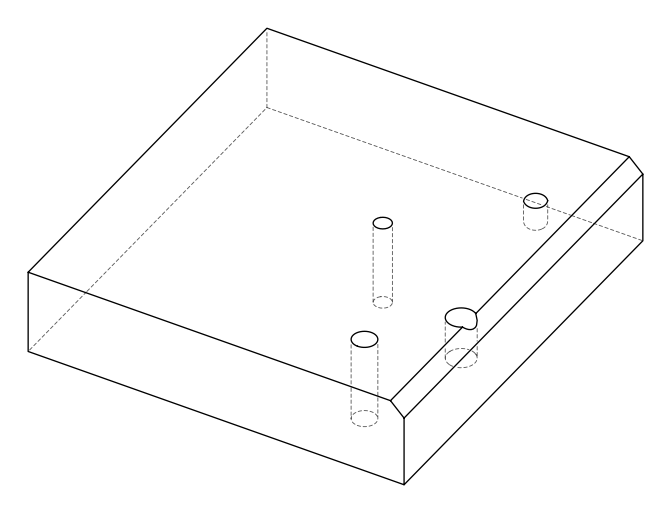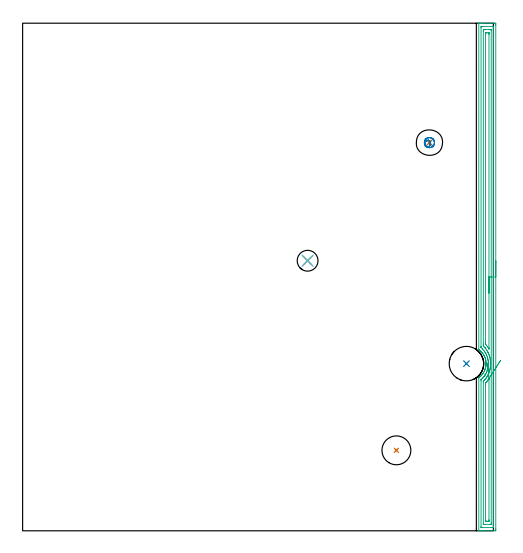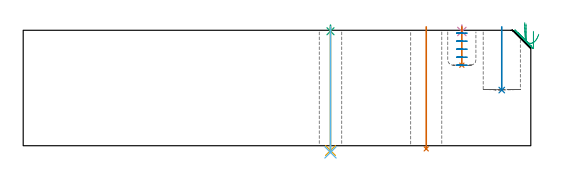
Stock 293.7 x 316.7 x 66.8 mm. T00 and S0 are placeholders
(PLAN: 9 operations, 7 tool changes, 12.2 min)
(1 INDEXABLE_INSERT_DRILL_THROUGH_HOLE_FROM_SOLID | STEP1HOLE | NXT0302_007 | 0.28 min | 16978 mm3)
(2 INDEXABLE_INSERT_DRILL_BLIND_HOLE_FROM_SOLID | STEP1POCKET | NXT0302_014 | 0.15 min | 12459 mm3)
(3 SPOT_DRILL | STEP1HOLE_1 | NXT0321_9005460120000 | 0.03 min | 2 mm3)
(4 SPOT_DRILL_1 | STEP1POCKET_1 | NXT0321_9005460120000 | 0.03 min | 3 mm3)
(5 DRILL_THROUGH_HOLE_INTO_CENTER | STEP1HOLE_1 | NXT0301_042 | 0.29 min | 2628 mm3)
(6 DRILL_TO_ENLARGE_THROUGH_HOLE | STEP1HOLE_1 | NXT0301_101 | 0.29 min | 6220 mm3)
(7 DRILL_BLIND_HOLE_INTO_CENTER | STEP1POCKET_1 | NXT0301_128 | 0.09 min | 2155 mm3)
(8 MILL_ROUGH_BLIND_HOLE_CONTOUR | STEP1POCKET_1 | UGT0201_089 | Spiral | 0.65 min | 1945 mm3)
(9 AREA_MILL | FG_CHAMFER_SURFACE | UGT0205_001 | 10.43 min | 17688 mm3)
(TOOL NXT0302_007 | Index. Insert Drill 18mm [880-D1800L25-05] | D18 PA176 FL90 Z2)
(TOOL NXT0302_014 | Index. Insert Drill 21.5mm [880-D2150L25-03] | D21.5 PA176 FL65 Z2)
(TOOL NXT0321_9005460120000 | NC Spot Drill, 142deg, 12mm, Carbide, Uncoated | D12 PA142 FL30 Z2)
(TOOL NXT0301_042 | Carbide Drill 7.1mm [860.1-0710-057A1-MM 2214] | D7.1 PA140 FL85 Z2)
(TOOL NXT0301_101 | Carbide Drill 13mm [860.1-1300-104A1-MM 2214] | D13 PA140 FL123 Z2)
(TOOL NXT0301_128 | Carbide Drill 12mm [861.1-1200-036A1-GP GC34] | D12 PA150 FL37.4 Z2)
(TOOL UGT0201_089 | End mill 10 mm | D10 R3 FL22 Z4)
(TOOL UGT0205_001 | Chamfer Mill 20 x 3 x 45 deg. | D20 FL50 Z2)
(OP 1 INDEXABLE_INSERT_DRILL_THROUGH_HOLE_FROM_SOLID)
G17 G21 G94 G90
T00 M6
G54
G17 G0 G90 X233.2 Y50.2 S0 M3
G43 Z76.8 H1
G94 G81 G98 Z-1.814 F250. R68.8
G80
M5
M2
(OP 2 INDEXABLE_INSERT_DRILL_BLIND_HOLE_FROM_SOLID)
G17 G21 G94 G90
T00 M6
G54
G17 G0 G90 X276.9 Y104.3 S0 M3
G43 Z76.8 H1
G94 G81 G98 Z32.2 F250. R68.8
G80
M5
M2
(OP 3 SPOT_DRILL)
G17 G21 G94 G90
T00 M6
G54
G17 G0 G90 X177.8 Y168.5 S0 M3
G43 Z76.8 H0
G94 G81 G98 Z66.236 F250. R69.8
G80
M5
M2
(OP 4 SPOT_DRILL_1)
G17 G21 G94 G90
T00 M6
G54
G17 G0 G90 X253.8 Y242.2 S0 M3
G43 Z76.8 H0
G94 G81 G98 Z66.098 F250. R69.8
G80
M5
M2
(OP 5 DRILL_THROUGH_HOLE_INTO_CENTER)
G17 G21 G94 G90
T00 M6
G54
G17 G0 G90 X177.8 Y168.5 S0 M3
G43 Z76.8 H1
G94 G73 G98 Z-2.792 F250. Q6.959 R68.8
G80
M5
M2
(OP 6 DRILL_TO_ENLARGE_THROUGH_HOLE)
G17 G21 G94 G90
T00 M6
G54
G17 G0 G90 X177.8 Y168.5 S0 M3
G43 Z76.8 H1
G94 G73 G98 Z-3.866 F250. Q11.778 R68.8
G80
M5
M2
(OP 7 DRILL_BLIND_HOLE_INTO_CENTER)
G17 G21 G94 G90
T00 M6
G54
G17 G0 G90 X253.8 Y242.2 S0 M3
G43 Z76.8 H1
G94 G81 G98 Z46.6 F250. R68.8
G80
M5
M2
(OP 8 MILL_ROUGH_BLIND_HOLE_CONTOUR)
G17 G21 G94 G90
T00 M6
G54
G17 G0 G90 X253.8 Y242.2 S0 M3
G43 Z76.8 H0
Z65.16
G94 G3 X254.253 Y242.89 R0.494 F250.
X253.174 Y243.645 R1.257
X251.112 Y242.348 R2.094
X251.644 Y239.904 R2.207
X256.096 Y240.044 R3.15
X251.644 Y239.904 R-3.15
X253.87 Y239.974 R1.575
X253.8 Y242.2 R1.575
G0 Z60.52
G3 X254.253 Y242.89 R0.494
X253.174 Y243.645 R1.257
X251.112 Y242.348 R2.094
X251.644 Y239.904 R2.207
X256.096 Y240.044 R3.15
X251.644 Y239.904 R-3.15
X253.87 Y239.974 R1.575
X253.8 Y242.2 R1.575
G0 Z55.88
G3 X254.253 Y242.89 R0.494
X253.174 Y243.645 R1.257
X251.112 Y242.348 R2.094
X251.644 Y239.904 R2.207
X256.096 Y240.044 R3.15
X251.644 Y239.904 R-3.15
X253.87 Y239.974 R1.575
X253.8 Y242.2 R1.575
G0 Z51.24
G3 X254.253 Y242.89 R0.494
X253.174 Y243.645 R1.257
X251.112 Y242.348 R2.094
X251.644 Y239.904 R2.207
X256.096 Y240.044 R3.15
X251.644 Y239.904 R-3.15
X253.87 Y239.974 R1.575
X253.8 Y242.2 R1.575
G0 Z46.6
G3 X254.253 Y242.89 R0.494
X253.174 Y243.645 R1.257
X251.112 Y242.348 R2.094
X251.644 Y239.904 R2.207
X256.096 Y240.044 R3.15
X251.644 Y239.904 R-3.15
X253.87 Y239.974 R1.575
X253.8 Y242.2 R1.575
G0 Z76.8
M5
M2
(OP 9 AREA_MILL)
G17 G21 G94 G90
T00 M6
G54
G17 G0 G90 X295.2 Y168.35 S1061 M3
G43 Z76.8 H0
Z66.2
G94 G1 Y168.312 Z65.328 F250.
Y168.198 Z64.464
Y168.009 Z63.612
Y167.747 Z62.78
Y167.413 Z61.974
Y167.01 Z61.2
Y166.542 Z60.464
Y166.01 Z59.772
Y165.421 Z59.129
Y164.778 Z58.54
Y164.086 Z58.009
Y163.35 Z57.54
Y162.576 Z57.137
Y161.77 Z56.803
Y160.938 Z56.541
Y160.087 Z56.352
Y159.222 Z56.238
Y158.35 Z56.2
Y1.058
X295.199 Y0.622 Z56.201
X295.195 Y0.169 Z56.203
X295.192 Y0.01 Z56.206
X294.748 Y0. Z56.649
X287.696 Z63.698
X287.161 Z64.236
X286.815 Z64.581
X286.279 Z65.117
X285.933 Z65.462
X285.242 Z66.158
X284.954 Z66.445
X284.604 Z66.786
X284.602 Y0.007 Z66.788
X284.6 Y0.175 Z66.8
Y95.348
X284.603 Y95.511 Z66.789
X284.725 Y95.611 Z66.672
X284.933 Y95.77 Z66.465
X284.964 Y95.795 Z66.434
X285.052 Y95.866 Z66.346
X285.333 Y96.09 Z66.067
X285.399 Y96.147 Z66.001
X285.552 Y96.278 Z65.848
X285.827 Y96.54 Z65.571
X285.884 Y96.593 Z65.515
X286.209 Y96.919 Z65.19
X286.409 Y97.135 Z64.991
X286.442 Y97.171 Z64.957
X286.77 Y97.567 Z64.629
X287.085 Y97.971 Z64.314
X287.153 Y98.065 Z64.247
X287.447 Y98.508 Z63.953
X287.723 Y98.958 Z63.677
X287.961 Y99.392 Z63.437
X288.18 Y99.851 Z63.219
X288.346 Y100.24 Z63.054
X288.369 Y100.295 Z63.03
X288.524 Y100.71 Z62.872
X288.537 Y100.744 Z62.859
X288.578 Y100.866 Z62.821
X288.643 Y101.066 Z62.756
X288.672 Y101.157 Z62.725
X288.682 Y101.189 Z62.715
X288.812 Y101.637 Z62.588
X288.822 Y101.675 Z62.578
X288.838 Y101.74 Z62.561
X288.872 Y101.916 Z62.526
X288.897 Y102.051 Z62.498
X288.937 Y102.248 Z62.459
X288.985 Y102.497 Z62.409
X288.991 Y102.53 Z62.403
X289.054 Y102.927 Z62.343
X289.061 Y102.976 Z62.336
X289.104 Y103.391 Z62.291
X289.107 Y103.423 Z62.288
X289.133 Y103.835 Z62.263
X289.135 Y103.87 Z62.261
X289.136 Y103.972 Z62.256
X289.142 Y104.122 Z62.253
X289.146 Y104.285 Z62.248
X289.148 Y104.316
X289.136 Y104.636 Z62.256
X289.135 Y104.717 Z62.26
X289.134 Y104.763 Z62.261
X289.106 Y105.178 Z62.288
X289.105 Y105.21 Z62.29
X289.058 Y105.657 Z62.339
X288.991 Y106.103 Z62.405
X288.969 Y106.224 Z62.428
X288.918 Y106.482 Z62.476
X288.872 Y106.706 Z62.528
X288.848 Y106.813 Z62.551
X288.838 Y106.86 Z62.562
X288.803 Y106.996 Z62.596
X288.674 Y107.444 Z62.726
X288.526 Y107.889 Z62.87
X288.407 Y108.205 Z62.992
X288.357 Y108.337 Z63.043
X288.166 Y108.782 Z63.232
X287.961 Y109.208 Z63.437
X287.748 Y109.594 Z63.651
X287.703 Y109.675 Z63.696
X287.424 Y110.125 Z63.974
X287.129 Y110.568 Z64.27
X287.085 Y110.63 Z64.314
X286.756 Y111.05 Z64.643
X286.414 Y111.461 Z64.985
X286.374 Y111.504 Z65.024
X286.208 Y111.682 Z65.19
X285.859 Y112.03 Z65.538
X285.674 Y112.205 Z65.726
X285.515 Y112.354 Z65.884
X285.333 Y112.511 Z66.067
X284.922 Y112.838 Z66.476
X284.702 Y113.004 Z66.694
X284.606 Y113.075 Z66.785
X284.602 Y113.158 Z66.794
X284.601 Y113.193 Z66.797
X284.6 Y316.525 Z66.8
X284.603 Y316.693 Z66.788
X284.604 Y316.694 Z66.787
X284.954 Y316.7 Z66.446
X285.242 Z66.158
X285.933 Z65.462
X287.161 Z64.236
X287.696 Z63.698
X288.31 Z63.085
X294.135 Z57.263
X294.748 Y316.695 Z56.649
X295.192 Y316.69 Z56.206
X295.195 Y316.531 Z56.203
X295.199 Y316.078 Z56.201
X295.2 Y315.62 Z56.2
Y158.35
X293.786 Z57.614
X293.785 Y2.492 Z57.615
X293.784 Y2.409 Z57.616
X293.779 Y2.013 Z57.621
X293.385 Y2.004 Z58.015
X292.985 Y2.001 Z58.415
X292.507 Y2. Z58.893
X286.815 Y2.001 Z64.585
X286.334 Y2.003 Z65.066
X286.115 Y2.01 Z65.285
X286.021 Y2.038 Z65.379
X286.016 Y2.326 Z65.384
X286.015 Y2.409 Z65.385
Y93.967
X286.016 Y94.17 Z65.384
X286.019 Y94.271 Z65.381
X286.021 Y94.318 Z65.379
X286.039 Y94.347 Z65.361
X286.153 Y94.455 Z65.247
X286.496 Y94.777 Z64.904
X286.815 Y95.08 Z64.585
X286.948 Y95.213 Z64.452
X287.078 Y95.348 Z64.322
X287.372 Y95.677 Z64.028
X287.696 Y96.061 Z63.704
X287.777 Y96.16 Z63.623
X287.84 Y96.242 Z63.56
X288.156 Y96.669 Z63.244
X288.475 Y97.135 Z62.925
X288.5 Y97.175 Z62.9
X288.515 Y97.199 Z62.885
X288.578 Y97.302 Z62.822
X288.846 Y97.757 Z62.554
X288.995 Y98.029 Z62.405
X289.156 Y98.337 Z62.244
X289.443 Y98.939 Z61.957
X289.459 Y98.978 Z61.941
X289.694 Y99.578 Z61.706
X289.784 Y99.816 Z61.616
X289.924 Y100.239 Z61.476
X290.069 Y100.71 Z61.331
X290.103 Y100.831 Z61.297
X290.127 Y100.927 Z61.273
X290.29 Y101.655 Z61.11
X290.341 Y101.917 Z61.059
X290.42 Y102.416 Z60.98
X290.431 Y102.497 Z60.969
X290.509 Y103.22 Z60.891
X290.52 Y103.391 Z60.88
X290.551 Y104.071 Z60.849
X290.557 Y104.285 Z60.843
X290.535 Y104.981 Z60.865
X290.522 Y105.178 Z60.878
X290.452 Y105.959 Z60.948
X290.437 Y106.072 Z60.963
X290.341 Y106.713 Z61.059
X290.281 Y107.026 Z61.119
X290.173 Y107.491 Z61.227
X290.074 Y107.859 Z61.326
X289.965 Y108.24 Z61.435
X289.796 Y108.753 Z61.604
X289.459 Y109.623 Z61.941
X289.45 Y109.646 Z61.95
X289.442 Y109.664 Z61.958
X289.172 Y110.23 Z62.228
X289.012 Y110.54 Z62.388
X288.578 Y111.292 Z62.822
X288.49 Y111.434 Z62.91
X288.324 Y111.691 Z63.076
X287.856 Y112.327 Z63.544
X287.696 Y112.532 Z63.704
X287.103 Y113.221 Z64.297
X286.815 Y113.513 Z64.585
X286.023 Y114.272 Z65.377
X286.022 Y114.318 Z65.378
X286.019 Y114.52 Z65.381
X286.016 Y114.924 Z65.384
Y115.008
X286.015 Y314.208 Z65.385
X286.016 Y314.291 Z65.384
X286.021 Y314.686 Z65.379
X286.415 Y314.696 Z64.985
X286.815 Y314.699 Z64.585
X287.293 Y314.7 Z64.107
X292.985 Y314.699 Z58.415
X293.466 Y314.697 Z57.934
X293.685 Y314.69 Z57.715
X293.779 Y314.662 Z57.621
X293.784 Y314.374 Z57.616
X293.785 Y314.291 Z57.615
X293.786 Y158.35 Z57.614
X292.372 Z59.028
X292.371 Y4.819 Z59.029
X292.366 Y4.197 Z59.034
X292.365 Y4.062 Z59.035
X292.357 Y4.009 Z59.043
X292.294 Y4.004 Z59.106
X292.104 Y4.002 Z59.296
X291.416 Y4. Z59.984
X288.772 Z62.628
X287.89 Z63.51
X287.696 Y4.002 Z63.704
X287.503 Y4.007 Z63.897
X287.449 Y4.01 Z63.951
X287.435 Y4.018 Z63.965
X287.433 Y4.035 Z63.967
X287.43 Y4.106 Z63.97
X287.429 Y4.197 Z63.971
X287.428 Y4.468 Z63.972
X287.429 Y92.667 Z63.971
X287.43 Y92.937 Z63.97
X287.434 Y93.21 Z63.966
X287.436 Y93.24 Z63.964
X287.445 Y93.253 Z63.955
X287.469 Y93.281 Z63.931
X287.749 Y93.561 Z63.651
X288.148 Y93.997 Z63.252
X288.548 Y94.455 Z62.852
X288.562 Y94.471 Z62.838
X288.578 Y94.491 Z62.822
X288.946 Y94.975 Z62.454
X289.222 Y95.348 Z62.178
X289.319 Y95.49 Z62.081
X289.459 Y95.702 Z61.941
X289.666 Y96.032 Z61.734
X289.794 Y96.242 Z61.606
X289.996 Y96.591 Z61.404
X290.294 Y97.135 Z61.106
X290.31 Y97.167 Z61.09
X290.341 Y97.229 Z61.059
X290.588 Y97.778 Z60.812
X290.697 Y98.029 Z60.703
X290.85 Y98.407 Z60.55
X291.05 Y98.923 Z60.35
X291.096 Y99.051 Z60.304
X291.222 Y99.429 Z60.178
X291.311 Y99.726 Z60.089
X291.336 Y99.816 Z60.064
X291.498 Y100.43 Z59.902
X291.559 Y100.71 Z59.841
X291.654 Y101.166 Z59.746
X291.735 Y101.604 Z59.665
X291.788 Y101.924 Z59.612
X291.862 Y102.497 Z59.538
X291.887 Y102.717 Z59.513
X291.917 Y103.036 Z59.483
X291.94 Y103.391 Z59.46
X291.948 Y103.549 Z59.452
X291.971 Y104.285 Z59.429
X291.97 Y104.42 Z59.43
X291.942 Y105.178 Z59.458
X291.932 Y105.352 Z59.468
X291.866 Y106.072 Z59.534
X291.838 Y106.341 Z59.562
X291.743 Y106.966 Z59.657
X291.667 Y107.409 Z59.733
X291.573 Y107.859 Z59.827
X291.507 Y108.155 Z59.893
X291.4 Y108.572 Z60.
X291.348 Y108.753 Z60.052
X291.222 Y109.169 Z60.178
X291.061 Y109.646 Z60.339
X290.965 Y109.907 Z60.435
X290.709 Y110.54 Z60.691
X290.341 Y111.369 Z61.059
X290.309 Y111.434 Z61.091
X290.276 Y111.5 Z61.124
X289.802 Y112.327 Z61.598
X289.459 Y112.889 Z61.941
X289.232 Y113.221 Z62.168
X288.956 Y113.603 Z62.444
X288.578 Y114.109 Z62.822
X288.573 Y114.115 Z62.827
X288.541 Y114.152 Z62.859
X287.774 Y115.008 Z63.626
X287.449 Y115.342 Z63.951
X287.437 Y115.454 Z63.963
X287.434 Y115.632 Z63.966
X287.432 Y115.902 Z63.968
X287.431 Y116.171 Z63.969
X287.43 Y116.796 Z63.97
X287.429 Y311.88 Z63.971
X287.434 Y312.503 Z63.966
X287.436 Y312.638 Z63.964
X287.443 Y312.691 Z63.957
X287.506 Y312.696 Z63.894
X287.696 Y312.698 Z63.704
X288.384 Y312.7 Z63.016
X291.028 Z60.372
X291.91 Z59.49
X292.104 Y312.698 Z59.296
X292.298 Y312.693 Z59.102
X292.351 Y312.69 Z59.049
X292.365 Y312.682 Z59.035
X292.367 Y312.665 Z59.033
X292.37 Y312.594 Z59.03
X292.371 Y312.503 Z59.029
Y312.232
X292.372 Y158.35 Z59.028
X290.957 Z60.443
Y114.115
X290.956 Y113.748 Z60.444
X290.955 Y113.575 Z60.445
X290.953 Y113.529 Z60.447
X290.952 Y113.528 Z60.448
X290.938 Y113.548 Z60.462
X290.579 Y114.115 Z60.821
X290.341 Y114.477 Z61.059
X289.963 Y115.008 Z61.437
X289.459 Y115.661 Z61.941
X289.255 Y115.902 Z62.145
X288.852 Y116.374 Z62.548
X288.848 Y116.521 Z62.552
X288.846 Y116.796 Z62.554
X288.845 Y117.419 Z62.555
Y117.689
X288.843 Y309.822 Z62.557
X288.845 Y310.445 Z62.555
X288.848 Y310.655 Z62.552
X288.849 Y310.684 Z62.551
X288.866 Y310.69 Z62.534
X288.918 Y310.694 Z62.482
X289.026 Y310.698 Z62.374
X289.459 Y310.7 Z61.941
X290.341 Z61.059
X290.775 Y310.699 Z60.625
X290.88 Y310.697 Z60.52
X290.932 Y310.693 Z60.468
X290.951 Y310.689 Z60.449
X290.952 Y310.673 Z60.448
X290.954 Y310.566 Z60.446
X290.957 Y310.091 Z60.443
Y309.822
Y158.35
Y157.478 Z60.481
Y156.614 Z60.595
Y155.762 Z60.783
Y154.93 Z61.046
Y154.124 Z61.38
Y153.35 Z61.782
Y152.614 Z62.251
Y151.922 Z62.782
Y151.279 Z63.372
Y150.69 Z64.015
Y150.159 Z64.707
Y149.69 Z65.443
Y149.287 Z66.217
Y148.953 Z67.022
Y148.691 Z67.854
Y148.502 Z68.706
Y148.388 Z69.571
Y148.35 Z70.443
G0 Z76.8
X290.196 Y104.166
Z71.237
G1 X290.193 Y104.199 Z70.365
X290.197 Y104.155 Z69.494
X290.206 Y104.036 Z68.63
X290.222 Y103.843 Z67.779
X290.244 Y103.576 Z66.949
X290.271 Y103.238 Z66.145
X290.305 Y102.832 Z65.374
X290.343 Y102.36 Z64.641
X290.386 Y101.827 Z63.952
X290.435 Y101.235 Z63.313
X290.487 Y100.59 Z62.727
X290.544 Y99.897 Z62.201
X290.603 Y99.161 Z61.737
X290.666 Y98.387 Z61.339
X290.732 Y97.582 Z61.01
X290.8 Y96.751 Z60.753
X290.869 Y95.901 Z60.569
X290.939 Y95.038 Z60.461
X290.95 Y94.902 Z60.45
X290.954 Y94.726 Z60.446
X290.957 Y94.455 Z60.443
Y94.252
Y6.878
X290.955 Y6.255 Z60.445
X290.952 Y6.045 Z60.448
X290.951 Y6.016 Z60.449
X290.934 Y6.01 Z60.466
X290.882 Y6.006 Z60.518
X290.774 Y6.002 Z60.626
X290.341 Y6. Z61.059
X289.459 Z61.941
X289.025 Y6.001 Z62.375
X288.92 Y6.003 Z62.48
X288.868 Y6.007 Z62.532
X288.849 Y6.011 Z62.551
X288.848 Y6.027 Z62.552
X288.845 Y6.134 Z62.555
X288.843 Y6.609 Z62.557
Y6.878
Y90.88
X288.844 Y91.504 Z62.556
X288.846 Y91.774 Z62.554
X288.85 Y92.085 Z62.55
X288.861 Y92.228 Z62.539
X288.931 Y92.309 Z62.469
X289.239 Y92.667 Z62.161
X289.341 Y92.788 Z62.059
X289.459 Y92.932 Z61.941
X289.735 Y93.282 Z61.665
X289.95 Y93.561 Z61.45
X290.115 Y93.789 Z61.285
X290.341 Y94.109 Z61.059
X290.479 Y94.315 Z60.921
X290.57 Y94.455 Z60.83
X290.865 Y94.924 Z60.535
X290.939 Y95.038 Z60.461
X291.364 Y95.697 Z60.079
X291.806 Y96.382 Z59.767
X292.261 Y97.087 Z59.527
X292.725 Y97.806 Z59.361
X293.195 Y98.535 Z59.27
X293.668 Y99.268 Z59.256
X294.14 Y100. Z59.317
X294.607 Y100.724 Z59.454
X295.066 Y101.435 Z59.666
X295.513 Y102.128 Z59.95
X295.945 Y102.797 Z60.306
X296.358 Y103.438 Z60.729
X296.75 Y104.046 Z61.218
X297.117 Y104.615 Z61.767
X297.457 Y105.142 Z62.373
X297.767 Y105.623 Z63.032
X298.045 Y106.053 Z63.738
X298.288 Y106.43 Z64.486
G0 Z76.8
M5
M2
